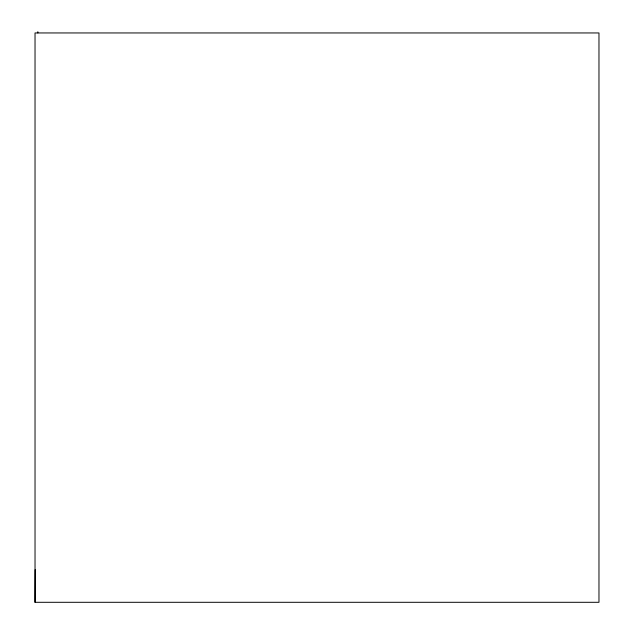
<?xml version="1.0" encoding="UTF-8"?>
<svg xmlns="http://www.w3.org/2000/svg" width="634" height="634" viewBox="0 0 634 634"><rect width="100%" height="100%" fill="white"/><g stroke="black" fill="none" stroke-linecap="round" stroke-linejoin="round"><path stroke-width="0.95" d="M35.029 602.3L35.029 32.952L598.971 32.952L598.971 602.3L35.029 602.3L35.187 569.625M37.85 32.952L37.85 31.7"/></g></svg>
